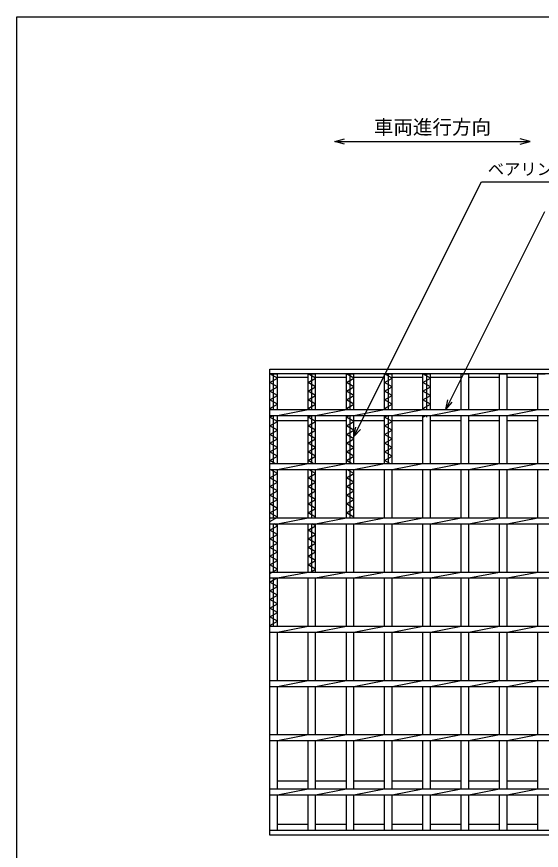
# Model space of a CAD drawing. Units: millimetres, scale not verified. Extents: x -1092 to 1039, y -770 to 632.
# Drawn here: x -1037 to -554, y -137 to 632 of the extents above; entities that cross this region are included whole.
import ezdxf
from ezdxf.enums import TextEntityAlignment as Align

# ---------------------------------------------------------------- set-up
doc = ezdxf.new("R2010")
doc.units = ezdxf.units.MM
doc.header["$LTSCALE"] = 6
for name, color, linetype, lineweight in [('0_2', 150, 'Continuous', 25), ('16', 3, 'Continuous', 25), ('22', 4, 'Continuous', 25)]:
    doc.layers.add(name, color=color, linetype=linetype, lineweight=lineweight)
doc.styles.add('ベクトル', font='')
doc.styles.get('ベクトル').set_extended_font_data('ベクトル')

msp = doc.modelspace()

# ---------------------------------------------------------------- linework, layer by layer
at = {"layer": '0_2'}
for p, q in [((-1037.4, -687.9), (-1037.4, 632.1)), ((-1037.4, 632.1), (1038.6, 632.1))]:
    msp.add_line(p, q, dxfattribs=at)
at = {"layer": '16'}
for p, q in [((-804, 307), (-303, 307)), ((-804, 302.5), (-804, 307)), ((-303, 302.5), (-804, 302.5)), ((-804, -118.5), (-804, 302.5)), ((-804, 302.5), (-797, 302.5)), ((-797, 298.5), (-804, 302.5)), ((-800.5, 269.75), (-800.5, 302.5)), ((-797, 269.75), (-797, 302.5)), ((-768.7, 269.75), (-768.7, 302.5)), ((-768.7, 302.5), (-761.7, 302.5)), ((-761.7, 298.5), (-768.7, 302.5)), ((-765.2, 269.75), (-765.2, 302.5)), ((-761.7, 269.75), (-761.7, 302.5)), ((-733.4, 269.75), (-733.4, 302.5)), ((-733.4, 302.5), (-726.4, 302.5)), ((-726.4, 298.5), (-733.4, 302.5)), ((-729.9, 269.75), (-729.9, 302.5)), ((-726.4, 269.75), (-726.4, 302.5)), ((-698.1, 269.75), (-698.1, 302.5)), ((-698.1, 302.5), (-691.1, 302.5)), ((-691.1, 298.5), (-698.1, 302.5)), ((-694.6, 269.75), (-694.6, 302.5)), ((-691.1, 269.75), (-691.1, 302.5)), ((-662.8, 269.75), (-662.8, 302.5)), ((-662.8, 302.5), (-655.8, 302.5)), ((-655.8, 298.5), (-662.8, 302.5)), ((-659.3, 269.75), (-659.3, 302.5)), ((-655.8, 269.75), (-655.8, 302.5)), ((-627.5, 269.75), (-627.5, 302.5)), ((-627.5, 302.5), (-620.5, 302.5)), ((-620.5, 269.75), (-620.5, 302.5)), ((-592.2, 269.75), (-592.2, 302.5)), ((-592.2, 302.5), (-585.2, 302.5)), ((-585.2, 269.75), (-585.2, 302.5)), ((-556.9, 269.75), (-556.9, 302.5)), ((-556.9, 302.5), (-549.9, 302.5)), ((-804, 294.5), (-797, 298.5)), ((-797, 290.5), (-804, 294.5)), ((-797, 299.5), (-768.7, 299.5)), ((-768.7, 294.5), (-761.7, 298.5)), ((-761.7, 290.5), (-768.7, 294.5)), ((-761.7, 299.5), (-733.4, 299.5)), ((-733.4, 294.5), (-726.4, 298.5)), ((-726.4, 290.5), (-733.4, 294.5)), ((-726.4, 299.5), (-698.1, 299.5)), ((-698.1, 294.5), (-691.1, 298.5)), ((-691.1, 290.5), (-698.1, 294.5)), ((-691.1, 299.5), (-662.8, 299.5)), ((-662.8, 294.5), (-655.8, 298.5)), ((-655.8, 290.5), (-662.8, 294.5)), ((-655.8, 299.5), (-627.5, 299.5)), ((-620.5, 299.5), (-592.2, 299.5)), ((-585.2, 299.5), (-556.9, 299.5)), ((-804, 286.5), (-797, 290.5)), ((-797, 282.5), (-804, 286.5)), ((-768.7, 286.5), (-761.7, 290.5)), ((-761.7, 282.5), (-768.7, 286.5)), ((-733.4, 286.5), (-726.4, 290.5)), ((-726.4, 282.5), (-733.4, 286.5)), ((-698.1, 286.5), (-691.1, 290.5)), ((-691.1, 282.5), (-698.1, 286.5)), ((-662.8, 286.5), (-655.8, 290.5)), ((-655.8, 282.5), (-662.8, 286.5)), ((-804, 278.5), (-797, 282.5)), ((-797, 274.5), (-804, 278.5)), ((-768.7, 278.5), (-761.7, 282.5)), ((-761.7, 274.5), (-768.7, 278.5)), ((-733.4, 278.5), (-726.4, 282.5)), ((-726.4, 274.5), (-733.4, 278.5)), ((-698.1, 278.5), (-691.1, 282.5)), ((-691.1, 274.5), (-698.1, 278.5)), ((-662.8, 278.5), (-655.8, 282.5)), ((-655.8, 274.5), (-662.8, 278.5)), ((-804, 270.5), (-797, 274.5)), ((-802.687, 269.75), (-804, 270.5)), ((-804, 269.75), (-303, 269.75)), ((-804, 264.25), (-804, 269.75)), ((-797, 264.25), (-768.7, 269.75)), ((-768.7, 270.5), (-761.7, 274.5)), ((-767.388, 269.75), (-768.7, 270.5)), ((-761.7, 264.25), (-733.4, 269.75)), ((-733.4, 270.5), (-726.4, 274.5)), ((-732.087, 269.75), (-733.4, 270.5)), ((-726.4, 264.25), (-698.1, 269.75)), ((-698.1, 270.5), (-691.1, 274.5)), ((-696.787, 269.75), (-698.1, 270.5)), ((-691.1, 264.25), (-662.8, 269.75)), ((-662.8, 270.5), (-655.8, 274.5)), ((-661.487, 269.75), (-662.8, 270.5)), ((-655.8, 264.25), (-627.5, 269.75)), ((-620.5, 264.25), (-592.2, 269.75)), ((-585.2, 264.25), (-556.9, 269.75)), ((-804, 264.25), (-303, 264.25)), ((-804, 262.5), (-800.937, 264.25)), ((-797, 258.5), (-804, 262.5)), ((-800.5, 219.75), (-800.5, 264.25)), ((-797, 219.75), (-797, 264.25)), ((-768.7, 219.75), (-768.7, 264.25)), ((-768.7, 262.5), (-765.638, 264.25)), ((-761.7, 258.5), (-768.7, 262.5)), ((-765.2, 219.75), (-765.2, 264.25)), ((-761.7, 219.75), (-761.7, 264.25)), ((-733.4, 219.75), (-733.4, 264.25)), ((-733.4, 262.5), (-730.337, 264.25)), ((-726.4, 258.5), (-733.4, 262.5)), ((-729.9, 219.75), (-729.9, 264.25)), ((-726.4, 219.75), (-726.4, 264.25)), ((-698.1, 219.75), (-698.1, 264.25)), ((-698.1, 262.5), (-695.037, 264.25)), ((-691.1, 258.5), (-698.1, 262.5)), ((-694.6, 219.75), (-694.6, 264.25)), ((-691.1, 219.75), (-691.1, 264.25)), ((-662.8, 219.75), (-662.8, 264.25)), ((-662.8, 262.5), (-659.737, 264.25)), ((-659.3, 262.5), (-659.3, 264.25)), ((-655.8, 219.75), (-655.8, 264.25)), ((-627.5, 219.75), (-627.5, 264.25)), ((-620.5, 219.75), (-620.5, 264.25)), ((-592.2, 219.75), (-592.2, 264.25)), ((-585.2, 219.75), (-585.2, 264.25)), ((-556.9, 219.75), (-556.9, 264.25)), ((-804, 254.5), (-797, 258.5)), ((-797, 250.5), (-804, 254.5)), ((-797, 259.5), (-768.7, 259.5)), ((-768.7, 254.5), (-761.7, 258.5)), ((-761.7, 250.5), (-768.7, 254.5)), ((-761.7, 259.5), (-733.4, 259.5)), ((-733.4, 254.5), (-726.4, 258.5)), ((-726.4, 250.5), (-733.4, 254.5)), ((-726.4, 259.5), (-698.1, 259.5)), ((-698.1, 254.5), (-691.1, 258.5)), ((-691.1, 250.5), (-698.1, 254.5)), ((-691.1, 259.5), (-662.8, 259.5)), ((-655.8, 259.5), (-627.5, 259.5)), ((-620.5, 259.5), (-592.2, 259.5)), ((-585.2, 259.5), (-556.9, 259.5)), ((-804, 246.5), (-797, 250.5)), ((-797, 242.5), (-804, 246.5)), ((-768.7, 246.5), (-761.7, 250.5)), ((-761.7, 242.5), (-768.7, 246.5)), ((-733.4, 246.5), (-726.4, 250.5)), ((-726.4, 242.5), (-733.4, 246.5)), ((-698.1, 246.5), (-691.1, 250.5)), ((-691.1, 242.5), (-698.1, 246.5)), ((-804, 238.5), (-797, 242.5)), ((-797, 234.5), (-804, 238.5)), ((-768.7, 238.5), (-761.7, 242.5)), ((-761.7, 234.5), (-768.7, 238.5)), ((-733.4, 238.5), (-726.4, 242.5)), ((-726.4, 234.5), (-733.4, 238.5)), ((-698.1, 238.5), (-691.1, 242.5)), ((-691.1, 234.5), (-698.1, 238.5)), ((-804, 230.5), (-797, 234.5)), ((-768.7, 230.5), (-761.7, 234.5)), ((-733.4, 230.5), (-726.4, 234.5)), ((-698.1, 230.5), (-691.1, 234.5)), ((-797, 226.5), (-804, 230.5)), ((-804, 222.5), (-797, 226.5)), ((-761.7, 226.5), (-768.7, 230.5)), ((-768.7, 222.5), (-761.7, 226.5)), ((-726.4, 226.5), (-733.4, 230.5)), ((-733.4, 222.5), (-726.4, 226.5)), ((-691.1, 226.5), (-698.1, 230.5)), ((-698.1, 222.5), (-691.1, 226.5)), ((-799.187, 219.75), (-804, 222.5)), ((-804, 219.75), (-303, 219.75)), ((-804, 214.25), (-804, 219.75)), ((-797, 214.25), (-768.7, 219.75)), ((-763.888, 219.75), (-768.7, 222.5)), ((-761.7, 214.25), (-733.4, 219.75)), ((-728.587, 219.75), (-733.4, 222.5)), ((-726.4, 214.25), (-698.1, 219.75)), ((-693.287, 219.75), (-698.1, 222.5)), ((-691.1, 214.25), (-662.8, 219.75)), ((-655.8, 214.25), (-627.5, 219.75)), ((-620.5, 214.25), (-592.2, 219.75)), ((-585.2, 214.25), (-556.9, 219.75)), ((-804, 214.25), (-303, 214.25)), ((-804, 206.5), (-797, 210.5)), ((-797, 210.5), (-803.562, 214.25)), ((-800.5, 169.75), (-800.5, 214.25)), ((-797, 169.75), (-797, 214.25)), ((-768.7, 169.75), (-768.7, 214.25)), ((-768.7, 206.5), (-761.7, 210.5)), ((-761.7, 210.5), (-768.263, 214.25)), ((-765.2, 169.75), (-765.2, 214.25)), ((-761.7, 169.75), (-761.7, 214.25)), ((-733.4, 169.75), (-733.4, 214.25)), ((-733.4, 206.5), (-726.4, 210.5)), ((-726.4, 210.5), (-732.962, 214.25)), ((-729.9, 169.75), (-729.9, 214.25)), ((-726.4, 169.75), (-726.4, 214.25)), ((-698.1, 169.75), (-698.1, 214.25)), ((-691.1, 169.75), (-691.1, 214.25)), ((-662.8, 169.75), (-662.8, 214.25)), ((-655.8, 169.75), (-655.8, 214.25)), ((-627.5, 169.75), (-627.5, 214.25)), ((-620.5, 169.75), (-620.5, 214.25)), ((-592.2, 169.75), (-592.2, 214.25)), ((-585.2, 169.75), (-585.2, 214.25)), ((-556.9, 169.75), (-556.9, 214.25)), ((-797, 202.5), (-804, 206.5)), ((-804, 198.5), (-797, 202.5)), ((-761.7, 202.5), (-768.7, 206.5)), ((-768.7, 198.5), (-761.7, 202.5)), ((-726.4, 202.5), (-733.4, 206.5)), ((-733.4, 198.5), (-726.4, 202.5)), ((-797, 194.5), (-804, 198.5)), ((-804, 190.5), (-797, 194.5)), ((-761.7, 194.5), (-768.7, 198.5)), ((-768.7, 190.5), (-761.7, 194.5)), ((-726.4, 194.5), (-733.4, 198.5)), ((-733.4, 190.5), (-726.4, 194.5)), ((-797, 186.5), (-804, 190.5)), ((-804, 182.5), (-797, 186.5)), ((-761.7, 186.5), (-768.7, 190.5)), ((-768.7, 182.5), (-761.7, 186.5)), ((-726.4, 186.5), (-733.4, 190.5)), ((-733.4, 182.5), (-726.4, 186.5)), ((-797, 178.5), (-804, 182.5)), ((-804, 174.5), (-797, 178.5)), ((-761.7, 178.5), (-768.7, 182.5)), ((-768.7, 174.5), (-761.7, 178.5)), ((-726.4, 178.5), (-733.4, 182.5)), ((-733.4, 174.5), (-726.4, 178.5)), ((-797, 170.5), (-804, 174.5)), ((-804, 166.5), (-797, 170.5)), ((-804, 169.75), (-303, 169.75)), ((-804, 164.25), (-804, 169.75)), ((-797, 164.25), (-768.7, 169.75)), ((-761.7, 170.5), (-768.7, 174.5)), ((-763.013, 169.75), (-761.7, 170.5)), ((-761.7, 164.25), (-733.4, 169.75)), ((-726.4, 170.5), (-733.4, 174.5)), ((-727.712, 169.75), (-726.4, 170.5)), ((-726.4, 164.25), (-698.1, 169.75)), ((-691.1, 164.25), (-662.8, 169.75)), ((-655.8, 164.25), (-627.5, 169.75)), ((-620.5, 164.25), (-592.2, 169.75)), ((-585.2, 164.25), (-556.9, 169.75)), ((-804, 164.25), (-303, 164.25)), ((-804, 158.5), (-797, 162.5)), ((-800.5, 119.75), (-800.5, 164.25)), ((-797, 162.5), (-800.062, 164.25)), ((-797, 119.75), (-797, 164.25)), ((-768.7, 119.75), (-768.7, 164.25)), ((-768.7, 158.5), (-761.7, 162.5)), ((-765.2, 119.75), (-765.2, 164.25)), ((-761.7, 162.5), (-764.763, 164.25)), ((-761.7, 119.75), (-761.7, 164.25)), ((-733.4, 119.75), (-733.4, 164.25)), ((-726.4, 119.75), (-726.4, 164.25)), ((-698.1, 119.75), (-698.1, 164.25)), ((-691.1, 119.75), (-691.1, 164.25)), ((-662.8, 119.75), (-662.8, 164.25)), ((-655.8, 119.75), (-655.8, 164.25)), ((-627.5, 119.75), (-627.5, 164.25)), ((-620.5, 119.75), (-620.5, 164.25)), ((-592.2, 119.75), (-592.2, 164.25)), ((-585.2, 119.75), (-585.2, 164.25)), ((-556.9, 119.75), (-556.9, 164.25)), ((-797, 154.5), (-804, 158.5)), ((-804, 150.5), (-797, 154.5)), ((-761.7, 154.5), (-768.7, 158.5)), ((-768.7, 150.5), (-761.7, 154.5)), ((-797, 146.5), (-804, 150.5)), ((-804, 142.5), (-797, 146.5)), ((-761.7, 146.5), (-768.7, 150.5)), ((-768.7, 142.5), (-761.7, 146.5)), ((-797, 138.5), (-804, 142.5)), ((-804, 134.5), (-797, 138.5)), ((-761.7, 138.5), (-768.7, 142.5)), ((-768.7, 134.5), (-761.7, 138.5)), ((-797, 130.5), (-804, 134.5)), ((-761.7, 130.5), (-768.7, 134.5)), ((-804, 126.5), (-797, 130.5)), ((-797, 122.5), (-804, 126.5)), ((-768.7, 126.5), (-761.7, 130.5)), ((-761.7, 122.5), (-768.7, 126.5)), ((-804, 118.5), (-797, 122.5)), ((-804, 119.75), (-303, 119.75)), ((-804, 114.25), (-804, 119.75)), ((-797, 114.25), (-768.7, 119.75)), ((-766.513, 119.75), (-761.7, 122.5)), ((-761.7, 114.25), (-733.4, 119.75)), ((-726.4, 114.25), (-698.1, 119.75)), ((-691.1, 114.25), (-662.8, 119.75)), ((-655.8, 114.25), (-627.5, 119.75)), ((-620.5, 114.25), (-592.2, 119.75)), ((-585.2, 114.25), (-556.9, 119.75)), ((-804, 114.25), (-303, 114.25)), ((-804, 110.5), (-797.437, 114.25)), ((-797, 106.5), (-804, 110.5)), ((-800.5, 70.5), (-800.5, 114.25)), ((-797, 69.75), (-797, 114.25)), ((-768.7, 69.75), (-768.7, 114.25)), ((-761.7, 69.75), (-761.7, 114.25)), ((-733.4, 69.75), (-733.4, 114.25)), ((-726.4, 69.75), (-726.4, 114.25)), ((-698.1, 69.75), (-698.1, 114.25)), ((-691.1, 69.75), (-691.1, 114.25)), ((-662.8, 69.75), (-662.8, 114.25)), ((-655.8, 69.75), (-655.8, 114.25)), ((-627.5, 69.75), (-627.5, 114.25)), ((-620.5, 69.75), (-620.5, 114.25)), ((-592.2, 69.75), (-592.2, 114.25)), ((-585.2, 69.75), (-585.2, 114.25)), ((-556.9, 69.75), (-556.9, 114.25)), ((-804, 102.5), (-797, 106.5)), ((-797, 98.5), (-804, 102.5)), ((-804, 94.5), (-797, 98.5)), ((-797, 90.5), (-804, 94.5)), ((-804, 86.5), (-797, 90.5)), ((-797, 82.5), (-804, 86.5)), ((-804, 78.5), (-797, 82.5)), ((-797, 74.5), (-804, 78.5)), ((-804, 70.5), (-797, 74.5)), ((-804, 69.75), (-303, 69.75)), ((-804, 64.25), (-804, 69.75)), ((-797, 64.25), (-768.7, 69.75)), ((-761.7, 64.25), (-733.4, 69.75)), ((-726.4, 64.25), (-698.1, 69.75)), ((-691.1, 64.25), (-662.8, 69.75)), ((-655.8, 64.25), (-627.5, 69.75)), ((-620.5, 64.25), (-592.2, 69.75)), ((-585.2, 64.25), (-556.9, 69.75)), ((-804, 64.25), (-303, 64.25)), ((-797, 19.75), (-797, 64.25)), ((-768.7, 19.75), (-768.7, 64.25)), ((-761.7, 19.75), (-761.7, 64.25)), ((-733.4, 19.75), (-733.4, 64.25)), ((-726.4, 19.75), (-726.4, 64.25)), ((-698.1, 19.75), (-698.1, 64.25)), ((-691.1, 19.75), (-691.1, 64.25)), ((-662.8, 19.75), (-662.8, 64.25)), ((-655.8, 19.75), (-655.8, 64.25)), ((-627.5, 19.75), (-627.5, 64.25)), ((-620.5, 19.75), (-620.5, 64.25)), ((-592.2, 19.75), (-592.2, 64.25)), ((-585.2, 19.75), (-585.2, 64.25)), ((-556.9, 19.75), (-556.9, 64.25)), ((-804, 19.75), (-303, 19.75)), ((-804, 14.25), (-804, 19.75)), ((-797, 14.25), (-768.7, 19.75)), ((-761.7, 14.25), (-733.4, 19.75)), ((-726.4, 14.25), (-698.1, 19.75)), ((-691.1, 14.25), (-662.8, 19.75)), ((-655.8, 14.25), (-627.5, 19.75)), ((-620.5, 14.25), (-592.2, 19.75)), ((-585.2, 14.25), (-556.9, 19.75)), ((-804, 14.25), (-303, 14.25)), ((-797, -30.25), (-797, 14.25)), ((-768.7, -30.25), (-768.7, 14.25)), ((-761.7, -30.25), (-761.7, 14.25)), ((-733.4, -30.25), (-733.4, 14.25)), ((-726.4, -30.25), (-726.4, 14.25)), ((-698.1, -30.25), (-698.1, 14.25)), ((-691.1, -30.25), (-691.1, 14.25)), ((-662.8, -30.25), (-662.8, 14.25)), ((-655.8, -30.25), (-655.8, 14.25)), ((-627.5, -30.25), (-627.5, 14.25)), ((-620.5, -30.25), (-620.5, 14.25)), ((-592.2, -30.25), (-592.2, 14.25)), ((-585.2, -30.25), (-585.2, 14.25)), ((-556.9, -30.25), (-556.9, 14.25)), ((-804, -30.25), (-303, -30.25)), ((-804, -35.75), (-804, -30.25)), ((-797, -35.75), (-768.7, -30.25)), ((-761.7, -35.75), (-733.4, -30.25)), ((-726.4, -35.75), (-698.1, -30.25)), ((-691.1, -35.75), (-662.8, -30.25)), ((-655.8, -35.75), (-627.5, -30.25)), ((-620.5, -35.75), (-592.2, -30.25)), ((-585.2, -35.75), (-556.9, -30.25)), ((-804, -35.75), (-303, -35.75)), ((-797, -80.25), (-797, -35.75)), ((-768.7, -80.25), (-768.7, -35.75)), ((-761.7, -80.25), (-761.7, -35.75)), ((-733.4, -80.25), (-733.4, -35.75)), ((-726.4, -80.25), (-726.4, -35.75)), ((-698.1, -80.25), (-698.1, -35.75)), ((-691.1, -80.25), (-691.1, -35.75)), ((-662.8, -80.25), (-662.8, -35.75)), ((-655.8, -80.25), (-655.8, -35.75)), ((-627.5, -80.25), (-627.5, -35.75)), ((-620.5, -80.25), (-620.5, -35.75)), ((-592.2, -80.25), (-592.2, -35.75)), ((-585.2, -80.25), (-585.2, -35.75)), ((-556.9, -80.25), (-556.9, -35.75)), ((-797, -73), (-768.7, -73)), ((-761.7, -73), (-733.4, -73)), ((-726.4, -73), (-698.1, -73)), ((-691.1, -73), (-662.8, -73)), ((-655.8, -73), (-627.5, -73)), ((-620.5, -73), (-592.2, -73)), ((-585.2, -73), (-556.9, -73)), ((-804, -80.25), (-303, -80.25)), ((-804, -85.75), (-804, -80.25)), ((-797, -85.75), (-768.7, -80.25)), ((-761.7, -85.75), (-733.4, -80.25)), ((-726.4, -85.75), (-698.1, -80.25)), ((-691.1, -85.75), (-662.8, -80.25)), ((-655.8, -85.75), (-627.5, -80.25)), ((-620.5, -85.75), (-592.2, -80.25)), ((-585.2, -85.75), (-556.9, -80.25)), ((-804, -85.75), (-303, -85.75)), ((-797, -118.5), (-797, -85.75)), ((-768.7, -118.5), (-768.7, -85.75)), ((-761.7, -118.5), (-761.7, -85.75)), ((-733.4, -118.5), (-733.4, -85.75)), ((-726.4, -118.5), (-726.4, -85.75)), ((-698.1, -118.5), (-698.1, -85.75)), ((-691.1, -118.5), (-691.1, -85.75)), ((-662.8, -118.5), (-662.8, -85.75)), ((-655.8, -118.5), (-655.8, -85.75)), ((-627.5, -118.5), (-627.5, -85.75)), ((-620.5, -118.5), (-620.5, -85.75)), ((-592.2, -118.5), (-592.2, -85.75)), ((-585.2, -118.5), (-585.2, -85.75)), ((-556.9, -118.5), (-556.9, -85.75)), ((-797, -113), (-768.7, -113)), ((-761.7, -113), (-733.4, -113)), ((-726.4, -113), (-698.1, -113)), ((-691.1, -113), (-662.8, -113)), ((-655.8, -113), (-627.5, -113)), ((-620.5, -113), (-592.2, -113)), ((-585.2, -113), (-556.9, -113)), ((-804, -118.5), (-303, -118.5)), ((-804, -123), (-804, -118.5)), ((-804, -118.5), (-797, -118.5)), ((-303, -123), (-804, -123)), ((-768.7, -118.5), (-761.7, -118.5)), ((-733.4, -118.5), (-726.4, -118.5)), ((-698.1, -118.5), (-691.1, -118.5)), ((-662.8, -118.5), (-655.8, -118.5)), ((-627.5, -118.5), (-620.5, -118.5)), ((-592.2, -118.5), (-585.2, -118.5)), ((-556.9, -118.5), (-549.9, -118.5))]:
    msp.add_line(p, q, dxfattribs=at)
at = {"layer": '22'}
for p, q in [((-744, 517), (-735, 519.4)), ((-735, 514.6), (-744, 517)), ((-744, 517), (-564, 517)), ((-564, 517), (-573, 519.4)), ((-573, 514.6), (-564, 517)), ((-726.4, 244.75), (-608.9, 479.75)), ((-608.9, 479.75), (-332.9, 479.75)), ((-641.65, 269.75), (-550.275, 452.5)), ((-641.65, 269.75), (-639.85, 278.51)), ((-641.65, 269.75), (-635.65, 276.35)), ((-726.4, 244.75), (-724.6, 253.51)), ((-726.4, 244.75), (-720.4, 251.35))]:
    msp.add_line(p, q, dxfattribs=at)

# ---------------------------------------------------------------- texts
at = {"layer": '22', "color": 2, "style": 'ベクトル'}
for s, height, p in [('車両進行方向', 13.2, (-708, 530.2)), ('ベアリングバー：', 11, (-602.9, 491.45))]:
    msp.add_text(s, height=height, dxfattribs=at).set_placement(p, align=Align.MIDDLE_LEFT)

doc.saveas('drawing.dxf')
